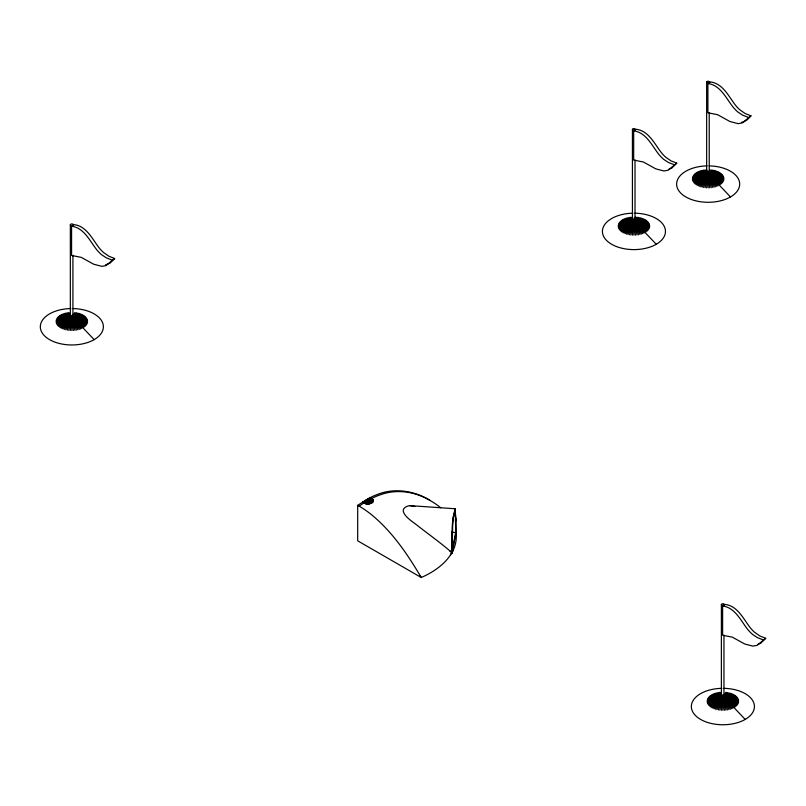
<?xml version="1.0" encoding="UTF-8"?>
<svg xmlns="http://www.w3.org/2000/svg" width="806" height="806" viewBox="0 0 806 806"><rect width="100%" height="100%" fill="white"/><g stroke="black" fill="none" stroke-linecap="round" stroke-linejoin="round"><path stroke-width="1.21" d="M71.845 330.541L71.845 317.322M367.687 503.941L367.687 498.914L369.632 497.886A90.494 52.249 -60 0 1 377.339 494.471C394.698 487.519 414.747 490.773 430.333 500.607A88.589 51.151 0 0 1 440.691 507.79M633.939 235.181L633.939 220.763L642.704 233.649M708.162 187.869L708.162 174.65M722.891 710.328L722.891 697.109M723.959 697.321L723.959 635.078M452.72 524.051L452.136 550.024L451.914 552.634L450.645 554.719A88.589 51.151 0 0 1 421.256 577.509L357.693 540.816L357.693 505.332L367.687 498.914M452.297 532.655L452.126 550.024L455.793 532.303L455.209 510.661L453.506 516.434L452.71 524.122M367.405 503.941L367.687 500.607L369.632 497.886M70.293 330.5L71.714 317.322M632.398 235.14L633.939 220.763L641.375 234.113M706.62 187.828L708.031 174.65M721.35 710.288L722.76 697.099M453.194 518.51L455.068 510.672L455.743 518.026M455.783 521.019L455.229 508.757L409.529 505.604C395.242 509.029 409.075 519.538 414.758 523.437C427.099 533.219 440.036 542.267 451.914 552.634L452.116 551.385L450.645 554.719M367.123 503.931L367.687 500.607L370.135 497.876M449.597 550.669L451.914 552.634L452.881 547.959M455.047 537.441L456.015 532.766L455.995 518.389M68.762 330.369L71.583 317.312M630.866 235.009L633.939 220.763L639.974 234.486M705.089 187.697L707.91 174.63M719.818 710.157L722.639 697.089M366.841 503.901L367.687 500.607L370.377 497.957M67.261 330.148L71.462 317.292M629.365 234.788L633.939 220.763L638.523 234.788M703.588 187.476L707.779 174.62M718.317 709.935L722.508 697.069M366.559 503.881L367.687 500.607L370.609 498.027M634.715 218.889L635.491 217.016M708.937 171.577L709.713 169.703M366.287 503.841L367.687 500.607L370.831 498.118M65.81 329.845L71.341 317.262M627.904 234.486L633.939 220.763L637.022 235.009M702.127 187.173L707.658 174.59M716.856 709.633L722.388 697.049M455.229 508.757C450.776 522.792 452.398 538.055 451.914 552.634L453.143 550.256A88.589 51.151 0 0 0 456.015 532.766L451.461 532M451.914 552.634L453.143 550.256M366.015 503.79L367.687 500.607L371.042 498.199M64.409 329.463L71.271 317.151M626.504 234.113L633.939 220.763L635.491 235.14M700.726 186.791L707.587 174.479M715.456 709.25L722.317 696.928M365.753 503.74L367.687 500.607L371.244 498.289M63.08 329.009L71.17 317.111M625.184 233.649L633.939 220.763M699.396 186.337L707.487 174.439M714.126 708.796L722.216 696.898M365.491 503.679L367.687 500.607L371.425 498.39M61.84 328.475L71.069 317.07M623.935 233.115L633.173 221.71M698.157 185.803L707.396 174.398M712.887 708.262L722.126 696.858M365.249 503.619L367.687 500.607A90.594 52.299 -60 0 1 381.389 494.431C397.6 488.809 415.825 491.862 430.333 500.607M72.611 315.217L74.918 312.506M634.715 219.857L637.022 217.146M708.927 172.544L711.235 169.834M724.433 694.097L725.964 692.294M114.654 258.504L105.969 265.607L101.838 266.333L93.677 264.217L81.305 257.376L71.573 255.452L71.573 226.184L74.253 224.642C86.685 226.264 92.368 239.211 99.229 247.966A27.817 16.06 60 0 0 103.4 252.409L108.901 256.237L114.654 258.504L109.868 263.28L105.505 264.842M676.748 163.144L668.063 170.247L663.942 170.973L655.772 168.857L643.4 162.016L633.677 160.092L633.677 130.834L636.347 129.282C648.79 130.904 654.472 143.851 661.323 152.606A27.817 16.06 60 0 0 665.504 157.049L671.005 160.878L676.748 163.144L671.972 167.92L668.597 169.421M750.97 115.832L742.286 122.935L738.155 123.661L729.994 121.545L717.622 114.704L707.89 112.78L707.89 83.512L710.57 81.97C723.012 83.592 728.684 96.539 735.546 105.294A27.817 16.06 60 0 0 739.717 109.737L745.218 113.565L750.97 115.832L747.575 119.459L743.847 121.867M765.7 638.292L757.015 645.384L752.885 646.12L744.724 643.994L732.352 637.163L722.619 635.239L722.619 605.971L725.299 604.429C737.732 606.052 743.414 618.988 750.275 627.753A27.817 16.06 60 0 0 754.446 632.196L759.947 636.025L765.7 638.292L760.914 643.057L757.549 644.568M365.007 503.538L367.687 500.607L371.939 498.702M60.692 327.871L70.988 317.02M622.786 232.521L633.083 221.66M697.009 185.199L707.305 174.348L695.971 184.544M711.738 707.658L722.035 696.807M364.775 503.468L367.687 500.607L372.1 498.813M59.654 327.216L70.968 316.909M621.748 231.856L633.073 221.549M710.701 706.993L722.025 696.696L709.774 706.278M364.554 503.377L367.687 500.607L372.251 498.934M364.342 503.297L367.687 500.607L372.402 499.065M58.727 326.501L70.908 316.859L57.931 325.725M620.832 231.141L633.002 221.499M695.044 183.818L707.225 174.187M72.762 315.438L76.419 312.728M634.856 220.078L638.523 217.368M709.078 172.766L712.736 170.056M723.808 695.225L727.465 692.505M364.141 503.206L367.687 500.607L372.533 499.196M620.036 230.375L632.952 221.449L619.371 229.559M694.258 183.053L707.164 174.136M708.978 705.512L721.894 696.586L708.323 704.706M363.959 503.105L367.687 500.607L372.654 499.337M57.276 324.919L71.845 316.123L56.37 323.216M693.593 182.247L707.124 174.076L693.069 181.41M56.752 324.083L71.845 316.123M618.847 228.723L632.861 221.328L618.474 227.856M707.799 703.86L721.813 696.475M363.446 502.793L367.687 500.607L372.775 499.478M72.852 315.599L77.88 313.02M709.169 172.927L714.197 170.348M634.947 220.25L639.974 217.67M723.899 695.387L728.926 692.807M363.284 502.682L367.687 500.607L372.876 499.629M692.697 180.544L707.053 173.955L692.465 179.657M707.426 702.993L721.783 696.414M363.133 502.561L367.687 500.607L372.966 499.78M56.148 322.329L70.727 316.567M618.242 226.97L632.821 221.207L618.172 226.083M707.194 702.117L721.773 696.344L707.124 701.22M362.982 502.43L367.687 500.607L373.047 499.932M72.903 315.73L79.28 313.403M709.22 173.058L715.597 170.731M635.007 220.37L641.375 218.043M723.949 695.518L730.327 693.19M362.851 502.299L367.687 500.607L373.107 500.093M56.067 321.433L70.716 316.496M692.394 178.761L707.033 173.824L692.465 177.874M362.72 502.158L367.687 500.607L373.158 500.254M56.148 320.546L70.636 316.456M618.242 225.186L632.73 221.106M707.194 700.333L721.682 696.243M72.933 315.841L80.6 313.866M709.26 173.169L716.927 171.194M635.037 220.481L642.704 218.507M731.657 693.654L723.99 695.618L732.896 694.178M362.75 501.856L367.687 500.607L373.198 500.415M56.37 319.66L70.656 316.395L56.752 318.793M692.697 176.988L706.973 173.723L693.069 176.121M618.474 224.3L632.75 221.035M707.426 699.447L721.702 696.172M618.847 223.433L632.781 220.965M707.799 698.58L721.733 696.112M709.27 173.26L718.166 171.728M72.953 315.932L81.849 314.4M635.057 220.572L643.944 219.041M693.593 175.285L706.953 173.602M619.371 222.597L632.73 220.915M57.276 317.957L70.626 316.274L57.931 317.141M708.323 697.734L721.672 696.062M709.401 173.32L719.315 172.323M635.178 220.632L645.092 219.635M73.084 315.992L82.998 314.995M734.044 694.782L724.131 695.78L735.082 695.447M694.258 174.469L707.003 173.532M620.036 221.781L632.781 220.844M708.978 696.928L721.733 695.991L709.774 696.162M741.822 122.169L742.82 122.109M720.352 172.988L709.381 173.401L721.279 173.703M646.13 220.3L635.158 220.713L647.057 221.015M84.036 315.66L73.064 316.073L84.952 316.375M695.044 173.703L706.973 173.471M620.832 221.015L632.75 220.784L621.748 220.3M58.727 316.375L70.646 316.143L59.654 315.66M364.685 500.647L373.218 500.586M724.08 695.931L736.009 696.162M373.228 500.748L367.687 500.607A89.325 51.574 -60 0 0 359.194 506.178L357.693 505.332M695.971 172.988L706.943 173.401M710.701 695.447L721.672 695.86L711.738 694.782M373.218 500.909L367.687 500.607L367.979 503.941M709.32 173.532L722.075 174.469M647.853 221.781L635.098 220.844L648.518 222.597M85.748 317.141L73.003 316.204L86.413 317.957M724.05 695.991L736.805 696.928M409.529 505.604L414.828 506.531M373.198 501.08L367.687 500.607L368.261 503.931M697.009 172.323L706.922 173.32M622.786 219.635L632.7 220.632M60.692 314.995L70.606 315.992M373.158 501.241L367.687 500.607L368.544 503.901M709.381 173.602L722.73 175.285M724.11 696.062L737.46 697.734M373.107 501.403L367.687 500.607L368.826 503.881M698.157 171.728L707.053 173.26M623.935 219.041L632.831 220.572L625.184 218.507M61.84 314.4L70.727 315.932M712.887 694.178L721.783 695.709L714.126 693.654M709.32 173.653L723.254 176.121M649.032 223.433L635.108 220.965L649.414 224.3M86.937 318.793L73.003 316.325L87.31 319.66M724.05 696.112L737.984 698.58M373.047 501.564L367.687 500.607L369.098 503.841M707.89 83.512C720.332 85.134 726.015 98.08 732.866 106.835A27.938 16.13 60 0 0 737.903 112.044L742.548 115.107L748.29 117.374M633.677 130.834C646.11 132.456 651.792 145.392 658.653 154.158A27.938 16.13 60 0 0 663.681 159.356L668.325 162.419L674.078 164.686M71.573 226.184C84.015 227.806 89.688 240.752 96.549 249.517A27.938 16.13 60 0 0 101.576 254.716L106.231 257.779L111.974 260.046M722.619 605.971C735.062 607.593 740.744 620.539 747.595 629.295A27.938 16.13 60 0 0 752.633 634.493L757.277 637.566L763.02 639.833M372.966 501.715L367.687 500.607L369.37 503.79M709.351 173.723L723.627 176.988M738.356 699.447L724.08 696.172L738.588 700.333M372.876 501.866L367.687 500.607L369.632 503.74M699.396 171.194L707.063 173.169M63.08 313.866L70.747 315.841M372.775 502.017L367.687 500.607L369.894 503.679M709.371 173.784L723.859 177.874M649.636 226.97L635.068 221.207L649.636 225.186M73.054 316.456L87.542 320.546M372.654 502.158L367.687 500.607L370.135 503.619M709.29 173.824L723.929 178.761M635.068 221.136L649.717 226.073M72.973 316.496L87.612 321.433M738.659 701.22L724.02 696.283L738.588 702.117M372.533 502.299L367.687 500.607L370.377 503.538M700.726 170.731L707.104 173.058M626.504 218.043L632.881 220.37M64.409 313.403L70.777 315.73M715.456 693.19L721.833 695.518M372.402 502.43L367.687 500.607L370.609 503.468M723.859 179.657L709.28 173.894L723.627 180.544M87.542 322.329L72.963 316.567L87.31 323.216M372.251 502.561L367.687 500.607L370.831 503.377M635.047 221.267L649.414 227.856M738.356 702.993L724 696.414L737.984 703.86M372.1 502.682L367.687 500.607L371.042 503.297M702.127 170.348L707.154 172.927M627.904 217.67L632.932 220.25M65.81 313.02L70.837 315.599M716.856 692.807L721.884 695.387M371.939 502.793L367.687 500.607L371.244 503.206M709.24 174.015L723.254 181.41M635.017 221.328L649.032 228.723M86.937 324.083L72.923 316.687L86.413 324.919M366.186 499.76L371.778 502.904M709.199 174.076L722.73 182.247M648.518 229.559L634.987 221.388L647.853 230.375M737.46 704.706L723.929 696.535L736.805 705.512M371.606 503.004L367.687 500.607L371.425 503.105M722.075 183.053L709.159 174.136L721.279 183.818M85.748 325.725L72.832 316.808L84.952 326.501M703.588 170.046L707.245 172.766M629.365 217.368L633.022 220.078M718.317 692.505L721.975 695.225M67.261 312.728L70.928 315.438M647.057 231.141L634.876 221.499L646.13 231.856M723.828 696.646L736.009 706.278M720.352 184.544L709.028 174.237L730.468 196.956M723.758 696.696L735.082 706.993M72.711 316.909L84.036 327.216M419.533 575.756L421.256 577.509C407.473 554.115 391.867 531.063 370.508 513.896A89.798 51.846 60 0 0 359.194 506.178M634.796 221.66L656.245 244.268M723.748 696.807L745.197 719.415M72.701 317.02L94.151 339.628M705.089 169.834L707.396 172.544M630.866 217.146L633.173 219.857M719.818 692.294L722.126 695.004M68.762 312.506L70.303 314.31M708.927 174.398L718.166 185.803M634.715 221.71L643.944 233.115M723.657 696.858L732.896 708.262M72.611 317.07L81.849 328.475M716.927 186.337L708.837 174.439L715.597 186.791M731.657 708.796L723.566 696.898L730.327 709.25M72.52 317.111L80.6 329.009M72.419 317.151L79.28 329.463M708.665 174.59L714.197 187.173M723.395 697.049L728.926 709.633M72.349 317.262L77.88 329.845M706.62 169.703L707.386 171.577M632.398 217.016L633.173 218.889M708.545 174.62L712.736 187.476M723.274 697.069L727.465 709.935M72.228 317.292L76.419 330.148M708.424 174.63L711.235 187.697M723.143 697.089L725.964 710.157M72.097 317.312L74.918 330.369M708.293 174.65L709.703 187.828M723.022 697.099L724.433 710.288M71.976 317.322L73.386 330.5M721.38 604.591L721.38 696.716A1.511 0.877 0 0 0 722.871 697.573A1.511 0.877 0 0 0 724.403 696.737M709.23 112.618L709.23 174.862M706.65 82.131L706.65 174.257A1.511 0.877 0 0 0 708.142 175.124A1.511 0.877 0 0 0 709.673 174.277M635.017 159.931L635.017 222.174M632.428 129.454L632.428 221.569A1.511 0.877 0 0 0 633.919 222.436A1.511 0.877 0 0 0 635.45 221.6M72.913 255.29L72.913 317.534M70.334 224.814L70.334 316.929A1.511 0.877 0 0 0 71.825 317.796A1.511 0.877 0 0 0 73.356 316.949M723.919 688.334A31.545 18.216 0 0 1 750.033 715.819A31.545 18.216 0 0 1 695.749 715.819A31.545 18.216 0 0 1 721.864 688.334M452.176 553.5A89.909 8.483 -85.8 0 1 455.964 534.489M709.189 165.885A31.545 18.216 0 0 1 735.304 193.359A31.545 18.216 0 0 1 681.02 193.359A31.545 18.216 0 0 1 707.134 165.885M72.872 308.557A31.545 18.216 0 0 1 98.987 336.031A31.545 18.216 0 0 1 44.703 336.031A31.545 18.216 0 0 1 70.807 308.557M634.977 213.197A31.545 18.216 0 0 1 661.081 240.672A31.545 18.216 0 0 1 606.797 240.672A31.545 18.216 0 0 1 632.912 213.197M722.085 605.326A1.511 0.877 0.1 0 0 724.403 604.621A1.511 0.877 0.1 0 0 722.186 603.805A1.511 0.877 0.1 0 0 722.085 605.326M707.356 82.867A1.511 0.877 0.1 0 0 709.673 82.162A1.511 0.877 0.1 0 0 707.456 81.346A1.511 0.877 0.1 0 0 707.356 82.867M71.039 225.539A1.511 0.877 0 0 0 73.356 224.834A1.511 0.877 0 0 0 71.14 224.028A1.511 0.877 0 0 0 71.039 225.539M633.133 130.179A1.511 0.877 0 0 0 635.45 129.474A1.511 0.877 0 0 0 633.234 128.668A1.511 0.877 0 0 0 633.133 130.179"/></g></svg>
